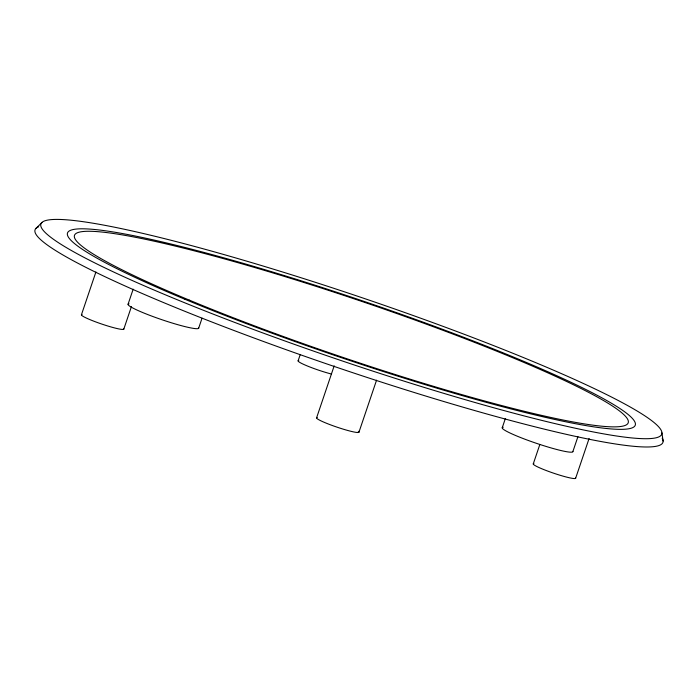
<?xml version="1.0" encoding="UTF-8"?>
<svg xmlns="http://www.w3.org/2000/svg" width="698" height="698" viewBox="0 0 698 698"><rect width="100%" height="100%" fill="white"/><g stroke="black" fill="none" stroke-linecap="round" stroke-linejoin="round"><path stroke-width="1.05" d="M81.43 314.798L95.923 271.958M128.074 304.223L133.17 289.173M123.799 329.124L131.399 306.684M198.651 328.235L202.045 318.192M298.107 360.849L300.184 354.732M316.578 417.866L334.185 365.848M358.955 432.193L376.562 380.174M502.255 427.717L505.308 418.687M533.263 463.917L539.824 444.539M572.831 451.719L577.927 436.669M575.641 478.243L589.103 438.466M36.078 228.29L42.037 222.444M661.931 432.873L663.1 441.066M662.184 438.204A331.428 33.495 18.7 0 1 336.593 367.261A331.428 33.495 18.7 0 1 38.66 226.78M198.66 327.877A37.273 3.769 18.7 0 1 159.886 319.021A37.273 3.769 18.7 0 1 129.025 303.805M572.84 451.37A37.273 3.769 18.7 0 1 534.066 442.515A37.273 3.769 18.7 0 1 503.206 427.289M575.518 477.86A22.362 2.26 18.7 0 1 553.052 472.991A22.362 2.26 18.7 0 1 533.891 463.62M358.283 431.285A22.362 2.26 18.7 0 1 337.876 427.446A22.362 2.26 18.7 0 1 317.206 417.57M123.459 328.496A22.362 2.26 18.7 0 1 101.969 324.125A22.362 2.26 18.7 0 1 82.05 314.501M331.48 374.041A22.362 2.26 18.7 0 1 307.303 365.961A22.362 2.26 18.7 0 1 298.735 360.552M189.167 300.061A292.27 29.534 18.7 0 0 626.926 424.463A292.27 29.534 18.7 0 0 237.992 262.701A292.27 29.534 18.7 0 0 189.167 300.061M185.031 299.32A299.721 30.293 18.7 0 0 633.959 426.888A299.721 30.293 18.7 0 0 235.104 261.008A299.721 30.293 18.7 0 0 185.031 299.32M169.518 296.545A327.685 33.111 18.7 0 0 660.317 436.014A327.685 33.111 18.7 0 0 224.259 254.657A327.685 33.111 18.7 0 0 169.518 296.545"/></g></svg>
